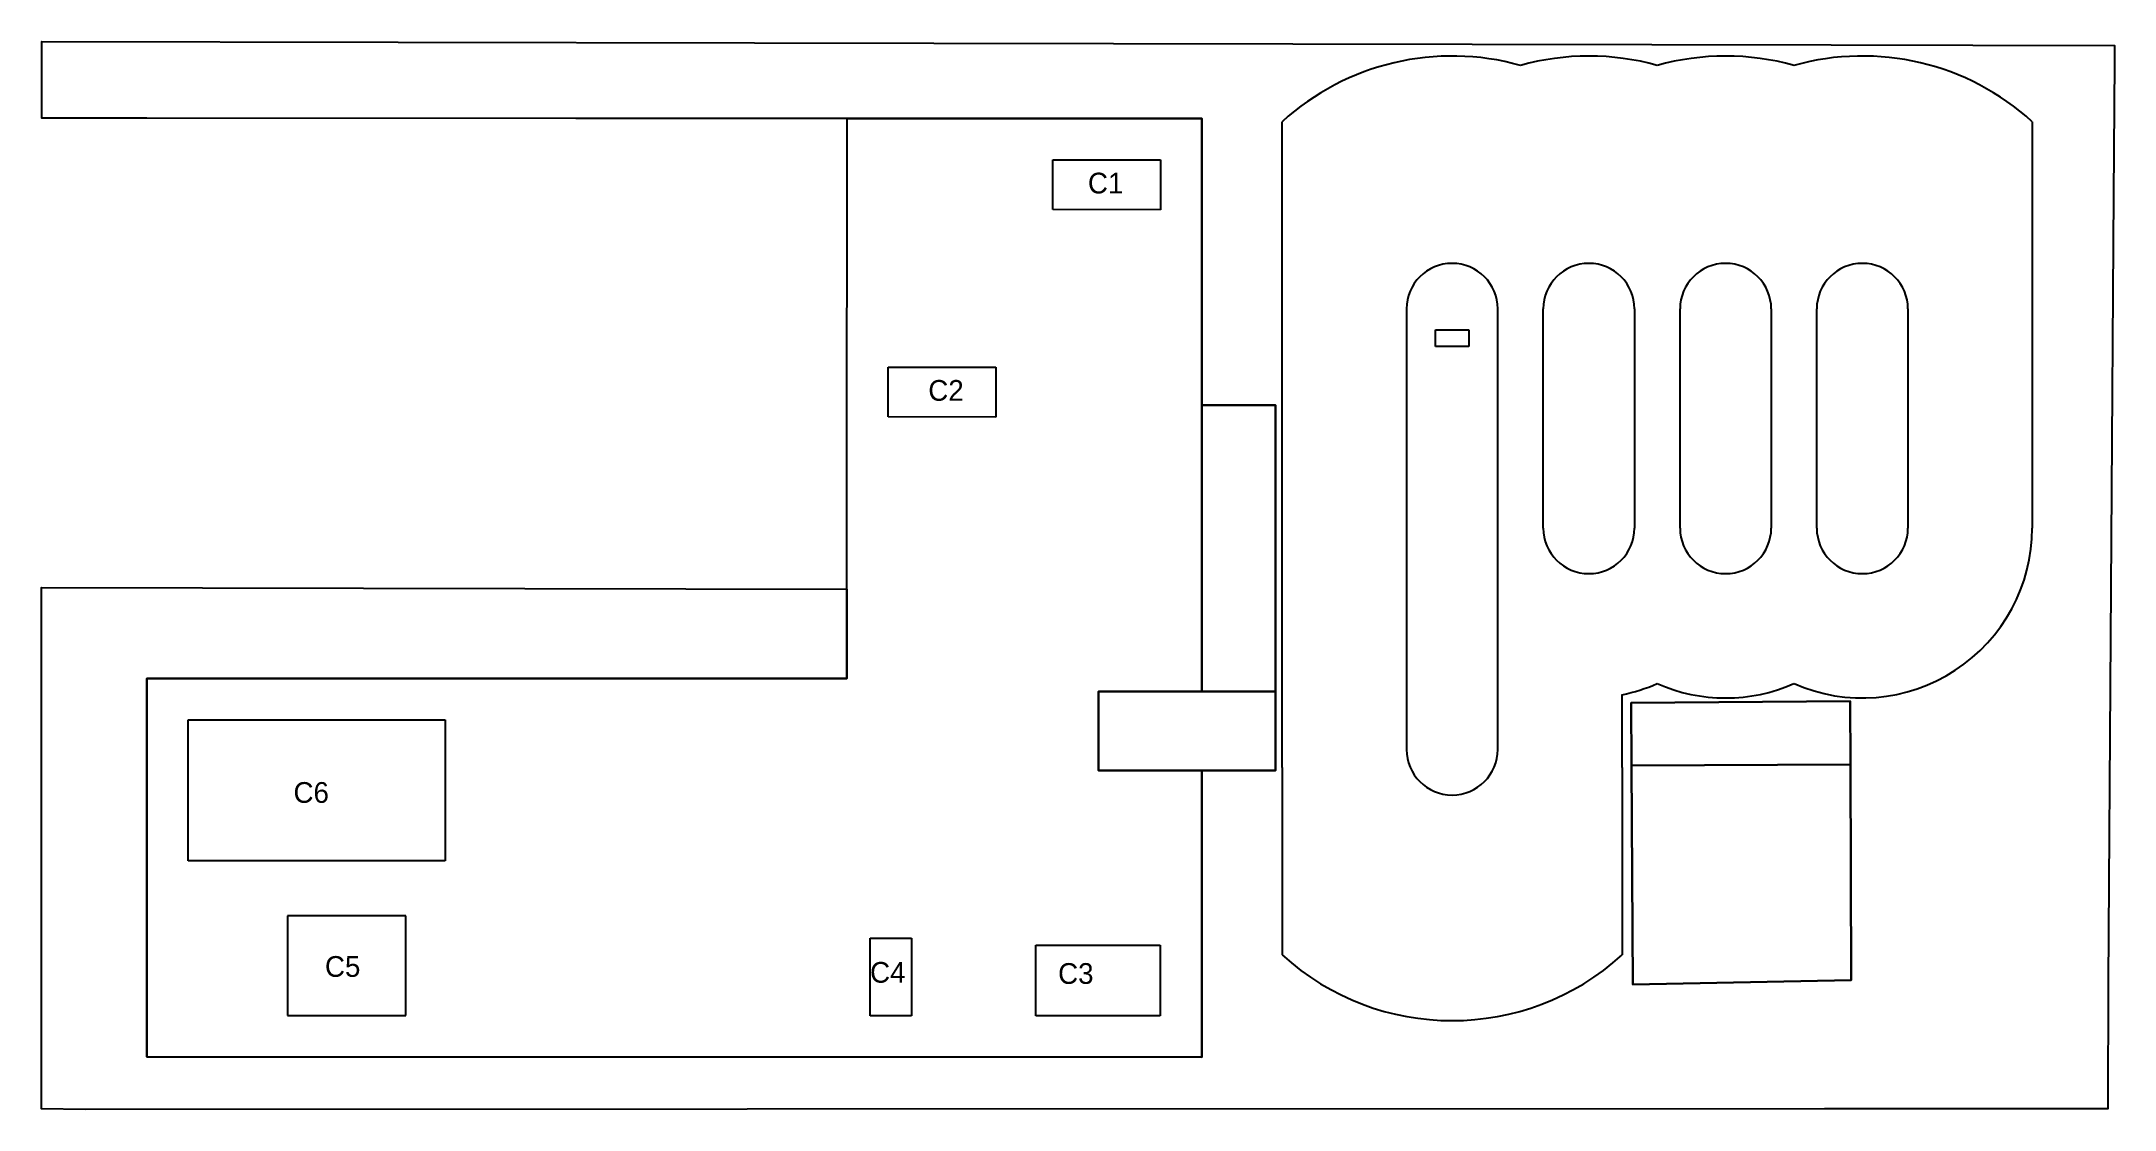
# Model space of a CAD drawing. Header units: millimetres. Extents: x 7184 to 7385, y 119700 to 119803.
import ezdxf

# ---------------------------------------------------------------- set-up
doc = ezdxf.new("R2010")
doc.units = ezdxf.units.MM
doc.header["$LTSCALE"] = 25.4
for name, color, linetype in [('CONSTRUCCION', 6, 'CONTINUOUS'), ('Consumidores', 130, 'CONTINUOUS'), ('Deposito', 110, 'CONTINUOUS'), ('Nombres', 240, 'CONTINUOUS'), ('PARCELA', 7, 'CONTINUOUS')]:
    doc.layers.add(name, color=color, linetype=linetype)

msp = doc.modelspace()

# ---------------------------------------------------------------- linework, layer by layer
at = {"layer": 'CONSTRUCCION'}
for points in [[(7261.92, 119795.76), (7252.91, 119795.76), (7235.64, 119795.76), (7194.08, 119795.78), (7183.88, 119795.78), (7183.89, 119801.56), (7183.89, 119803.21), (7252.96, 119803.08), (7357.29, 119802.88), (7384.74, 119802.83), (7384.73, 119801.19), (7384.64, 119788.31), (7384.12, 119712.18), (7384.1, 119699.84), (7356.64, 119699.84), (7252.24, 119699.8), (7188.09, 119699.77), (7183.86, 119699.84), (7183.87, 119748.96), (7183.87, 119750.33), (7261.91, 119750.18), (7261.91, 119741.5), (7194.07, 119741.52), (7194.06, 119704.88), (7296.28, 119704.85), (7296.29, 119732.6), (7303.43, 119732.6), (7303.43, 119740.25), (7303.44, 119767.99), (7296.3, 119768), (7296.31, 119795.75), (7261.92, 119795.76)], [(7296.29, 119732.6), (7296.28, 119704.85), (7194.06, 119704.88), (7194.07, 119741.52), (7261.91, 119741.5), (7261.91, 119750.18), (7261.91, 119751.51), (7261.91, 119759.12), (7261.92, 119795.76), (7296.31, 119795.75), (7296.3, 119768), (7296.29, 119740.26), (7286.28, 119740.25), (7286.28, 119732.61), (7296.29, 119732.6)], [(7296.29, 119740.26), (7296.3, 119768), (7303.44, 119767.99), (7303.43, 119740.25), (7296.29, 119740.26)], [(7296.29, 119732.6), (7286.28, 119732.61), (7286.28, 119740.25), (7296.29, 119740.26), (7303.43, 119740.25), (7303.43, 119732.6), (7296.29, 119732.6)], [(7359.14, 119733.18), (7359.12, 119739.32), (7337.89, 119739.16), (7337.92, 119733.09), (7338.05, 119711.87), (7359.23, 119712.31), (7359.14, 119733.18)], [(7337.92, 119733.09), (7337.89, 119739.16), (7359.12, 119739.32), (7359.14, 119733.18), (7337.92, 119733.09)], [(7359.14, 119733.18), (7359.23, 119712.31), (7338.05, 119711.87), (7337.92, 119733.09), (7359.14, 119733.18)]]:
    msp.add_lwpolyline(points, dxfattribs=at)
at = {"layer": 'Consumidores', "linetype": 'Continuous'}
for p, q in [((7281.85, 119786.92), (7281.85, 119791.73)), ((7281.85, 119791.73), (7292.29, 119791.73)), ((7292.29, 119791.73), (7292.29, 119786.91)), ((7292.29, 119786.91), (7281.85, 119786.92)), ((7265.89, 119766.85), (7265.89, 119771.66)), ((7265.89, 119771.66), (7276.33, 119771.66)), ((7276.33, 119771.66), (7276.33, 119766.84)), ((7276.33, 119766.84), (7265.89, 119766.85)), ((7198.09, 119737.5), (7222.98, 119737.5)), ((7198.09, 119723.85), (7198.09, 119737.5)), ((7222.98, 119737.5), (7222.98, 119723.85)), ((7222.98, 119723.85), (7198.09, 119723.85)), ((7207.71, 119718.53), (7207.71, 119708.89)), ((7219.16, 119718.52), (7207.71, 119718.53)), ((7219.15, 119708.89), (7219.16, 119718.52)), ((7264.15, 119708.86), (7264.15, 119716.37)), ((7264.15, 119716.37), (7268.17, 119716.37)), ((7268.17, 119716.37), (7268.17, 119708.86)), ((7280.22, 119708.86), (7280.22, 119715.69)), ((7280.22, 119715.69), (7292.26, 119715.69)), ((7292.26, 119715.69), (7292.26, 119708.86)), ((7207.71, 119708.89), (7219.15, 119708.89)), ((7268.17, 119708.86), (7264.15, 119708.86)), ((7292.26, 119708.86), (7280.22, 119708.86))]:
    msp.add_line(p, q, dxfattribs=at)
at = {"layer": 'Deposito', "linetype": 'Continuous'}
for p, q in [((7304.09, 119732.88), (7304.09, 119795.43)), ((7376.77, 119756.09), (7376.77, 119795.43)), ((7316.13, 119777.3), (7316.13, 119734.65)), ((7324.97, 119734.65), (7324.97, 119777.3)), ((7329.38, 119756.09), (7329.38, 119777.3)), ((7338.22, 119777.3), (7338.22, 119756.09)), ((7342.64, 119756.09), (7342.64, 119777.3)), ((7351.47, 119777.3), (7351.47, 119756.09)), ((7355.89, 119756.09), (7355.89, 119777.3)), ((7364.72, 119777.3), (7364.72, 119756.09)), ((7318.94, 119773.68), (7318.94, 119775.29)), ((7318.94, 119775.29), (7322.16, 119775.29)), ((7322.16, 119775.29), (7322.16, 119773.68)), ((7322.16, 119773.68), (7318.94, 119773.68)), ((7337.01, 119732.88), (7337.01, 119739.95)), ((7304.09, 119732.88), (7304.09, 119714.75)), ((7337.01, 119732.88), (7337.01, 119714.75))]:
    msp.add_line(p, q, dxfattribs=at)
for centre, radius, start, end in [((7320.55, 119777.3), 24.5, 74.3065, 132.2318), ((7333.8, 119777.3), 24.5, 74.3065, 105.6935), ((7347.05, 119777.3), 24.5, 74.3065, 105.6935), ((7360.3, 119777.3), 24.5, 47.7682, 105.6935), ((7320.55, 119777.3), 4.42, 0, 180), ((7333.8, 119777.3), 4.42, 0, 180), ((7347.05, 119777.3), 4.42, 0, 180), ((7360.3, 119777.3), 4.42, 0, 180), ((7333.8, 119756.09), 4.42, 180, 0), ((7347.05, 119756.09), 4.42, 180, 0), ((7360.3, 119756.09), 16.46, 246.2693, 0), ((7360.3, 119756.09), 4.42, 180, 0), ((7333.8, 119756.09), 16.46, 281.2518, 293.7307), ((7347.05, 119756.09), 16.46, 246.2693, 293.7307), ((7320.55, 119734.65), 4.42, 180, 0), ((7320.55, 119732.88), 24.5, 227.7682, 312.2318)]:
    msp.add_arc(centre, radius, start, end, dxfattribs=at)
at = {"layer": 'PARCELA'}
msp.add_lwpolyline([(7183.87, 119748.96), (7183.87, 119750.33), (7261.91, 119750.18), (7261.91, 119751.51), (7261.91, 119759.12), (7261.92, 119795.76), (7252.91, 119795.76), (7235.64, 119795.76), (7194.08, 119795.78), (7183.88, 119795.78), (7183.89, 119801.56), (7183.89, 119803.21), (7252.96, 119803.08), (7357.29, 119802.88), (7384.74, 119802.83), (7384.73, 119801.19), (7384.64, 119788.31), (7384.12, 119712.18), (7384.1, 119699.84), (7356.64, 119699.84), (7252.24, 119699.8), (7188.09, 119699.77), (7183.86, 119699.84), (7183.87, 119748.96)], dxfattribs=at)

# ---------------------------------------------------------------- texts
at = {"layer": 'Nombres', "linetype": 'Continuous', "char_height": 2.008, "width": 3.5136, "attachment_point": 1}
for s, insert in [('C1', (7285.26, 119790.5)), ('C2', (7269.79, 119770.42)), ('C6', (7208.28, 119731.48)), ('C5', (7211.33, 119714.63)), ('C4', (7264.15, 119714.06))]:
    msp.add_mtext(s, dxfattribs=dict(at, insert=insert))
at = {"layer": 'Nombres', "linetype": 'Continuous', "insert": (7282.37, 119713.95), "char_height": 2.008, "attachment_point": 1}
msp.add_mtext_dynamic_manual_height_columns('C3', width=7.5423, gutter_width=0.102, heights=[0], dxfattribs=at)

doc.saveas('drawing.dxf')
